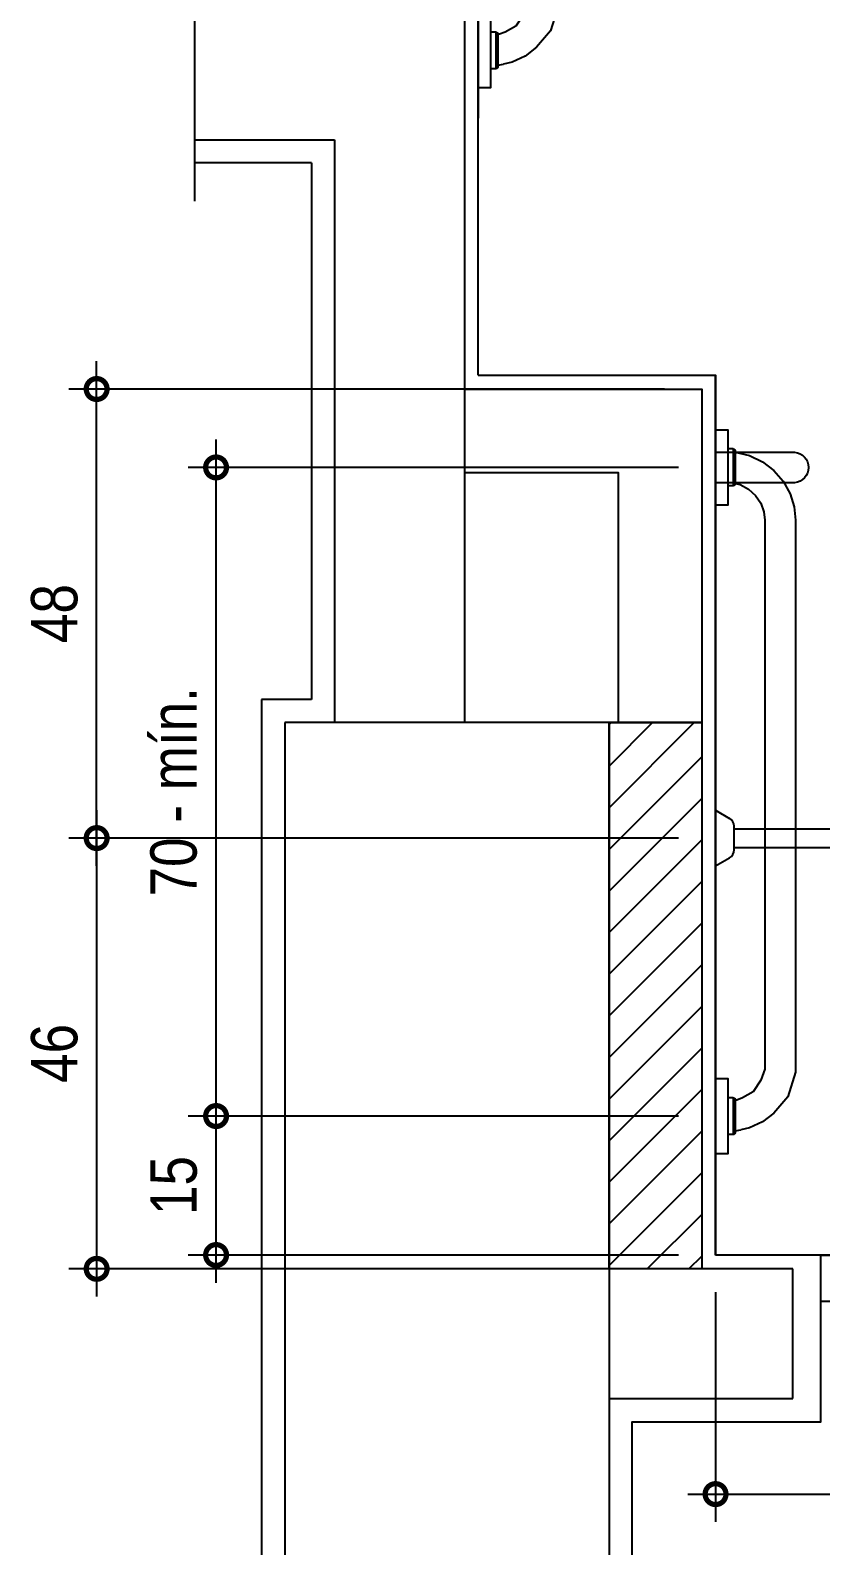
# Model space of a CAD drawing. Header units: metres. Extents: x 3 to 168, y -142 to 28.
# Drawn here: x 109.262 to 110.115, y -57.515 to -55.88 of the extents above; entities that cross this region are included whole.
import ezdxf

# ---------------------------------------------------------------- set-up
doc = ezdxf.new("R2010")
doc.units = ezdxf.units.M
for name, color, linetype in [('ARQ-ALV ACAB', 4, 'Continuous'), ('ARQ-ALV OSSO', 5, 'Continuous'), ('ARQ-AUX', 7, 'Continuous'), ('ARQ-CAX @ 1', 1, 'Continuous'), ('ARQ-DIM', 2, 'Continuous'), ('ARQ-ENCH', 1, 'Continuous'), ('ARQ-HID', 2, 'Continuous'), ('ARQ-SIM', 1, 'Continuous')]:
    doc.layers.add(name, color=color, linetype=linetype)
doc.styles.add('Adesa', font='ARIALN.TTF')
doc.dimstyles.new('ADESA 1-0025', dxfattribs={"dimtxt": 0.05, "dimasz": 0.045, "dimexe": 0.03, "dimexo": 0.04, "dimgap": 0.02, "dimtad": 1, "dimtoh": 1, "dimdec": 0, "dimlfac": 100, "dimzin": 4, "dimtxsty": 'Adesa', "dimblk": 'DOTSMALL', "dimcen": 1, "dimdle": 0.03, "dimclrd": 1, "dimclre": 1, "dimclrt": 256, "dimazin": 1, "dimtm": 1e-09, "dimtfac": 1, "dimtdec": 0, "dimtix": 1, "dimtmove": 2, "dimatfit": 0, "dimldrblk": 'DOTSMALL', "dimfxl": 0.8, "dimtvp": 2, "dimtolj": 1, "dimtzin": 0, "dimarcsym": 0})

# ---------------------------------------------------------------- blocks, each defined once
blk = doc.blocks.new('*U22')
at = {"color": 0, "linetype": 'ByBlock', "ltscale": 0.5}
for points in [[(0.02, -0.045), (0.02, -0.045), (0.02, -0.045), (0.02, -0.045), (0.02, -0.045), (0.02, -0.045), (0.02, -0.045), (0.02, -0.045), (0.02, -0.045), (0.03, -0.045), (0.03, -0.05), (0, -0.05), (0, 0), (0.03, 0), (0.03, -0.005), (0.02, -0.005), (0.02, -0.045)], [(0.58, -0.045), (0.58, -0.045), (0.58, -0.045), (0.58, -0.045), (0.58, -0.045), (0.58, -0.045), (0.58, -0.045), (0.58, -0.045), (0.58, -0.045), (0.57, -0.045), (0.57, -0.05), (0.6, -0.05), (0.6, 0), (0.57, 0), (0.57, -0.005), (0.58, -0.005), (0.58, -0.045)], [(0.025, -0.01), (0.06, -0.01), (0.06, -0.04), (0.025, -0.04)], [(0.575, -0.01), (0.54, -0.01), (0.54, -0.04), (0.575, -0.04)]]:
    blk.add_lwpolyline(points, close=True, dxfattribs=at)
at = {"color": 8, "linetype": 'ByBlock', "ltscale": 0.5}
for points in [[(0.57, 0), (0.03, 0)], [(0.57, -0.05), (0.03, -0.05)]]:
    blk.add_lwpolyline(points, dxfattribs=at)
at = {"color": 7, "linetype": 'ByBlock', "ltscale": 0.5}
blk.add_lwpolyline([(0.54, -0.01), (0.54, -0.04), (0.06, -0.04), (0.06, -0.01)], close=True, dxfattribs=at)
blk.add_lwpolyline([(0.06, -0.025), (0.54, -0.025)], dxfattribs=at)
blk = doc.blocks.new('VASO SANIT ACESSIVEL')
at = {"color": 1}
blk.add_lwpolyline([(-1.0401, 0), (-0.9588, 0), (-0.9588, -0.0132), (-1.0401, -0.0132)], close=True, dxfattribs=at)
for points in [[(-1.0195, -0.0191), (-1.0195, -0.0132)], [(-0.9797, -0.0191), (-0.9797, -0.0132)], [(-0.9797, -0.0191), (-1.0195, -0.0191)], [(-1.0192, -0.0201), (-1.0195, -0.0191)], [(-1.0185, -0.0208), (-1.0192, -0.0201)], [(-1.0175, -0.0211), (-1.0185, -0.0208)], [(-0.9817, -0.0211), (-1.0175, -0.0211)], [(-1.0154, -0.0211), (-1.0145, -0.0271)], [(-1.0121, -0.0368), (-1.0145, -0.0271)], [(-0.9822, -0.0228), (-0.9825, -0.0211)], [(-0.9799, -0.029), (-0.9822, -0.0228)], [(-0.9807, -0.0208), (-0.9817, -0.0211)], [(-0.98, -0.0201), (-0.9807, -0.0208)], [(-0.9797, -0.0191), (-0.98, -0.0201)], [(-0.9607, -0.0489), (-0.9733, -0.0405), (-0.9799, -0.029)], [(-1.0056, -0.0506), (-1.0121, -0.0368)], [(-0.9962, -0.0629), (-1.0056, -0.0506)], [(-0.2579, -0.0862), (-0.9522, -0.0862), (-0.9786, -0.0781), (-0.9962, -0.0629)]]:
    blk.add_lwpolyline(points, dxfattribs=at)
at = {"layer": 'ARQ-HID'}
blk.add_lwpolyline([(0, 0), (-1.0725, 0)], dxfattribs=at)
blk = doc.blocks.new('ARQ-SAN-DUCHA')
at = {"layer": 'ARQ-HID'}
for p, q in [((0, 0.03), (0.015, 0.0213)), ((0, -0.03), (0, 0.03)), ((0.02, -0.0127), (0.02, 0.0127)), ((0.02, 0.01), (0.16, 0.01)), ((0.02, -0.01), (0.16, -0.01)), ((0, -0.03), (0.015, -0.0213))]:
    blk.add_line(p, q, dxfattribs=at)
for centre, radius, start, end in [((0.2107, -0.0904), 0.1288, 76.8369, 128.7713), ((0.1837, 0), 0.0663, 328.1091, 31.8907), ((0.01, 0.0127), 0.01, 359.9999, 59.9999), ((0.16, 0), 0.01, 269.9999, 89.9999), ((0.01, -0.0127), 0.01, 299.9999, 359.9999), ((0.2107, 0.0904), 0.1288, 231.2284, 283.1628)]:
    blk.add_arc(centre, radius, start, end, dxfattribs=at)
blk = doc.blocks.new('CHUVEIRO ACESSIVEL')
for p, q in [((-0.9, 0.3), (-0.9, 1.25)), ((0, 0.3), (-0.9, 0.3))]:
    blk.add_line(p, q)
at = {"color": 1}
for points in [[(-0.9, 1.1094), (-0.9, 1.1906), (-0.8868, 1.1906), (-0.8868, 1.1094)], [(-0.9, 0.4094), (-0.9, 0.4906), (-0.8868, 0.4906), (-0.8868, 0.4094)]]:
    blk.add_lwpolyline(points, close=True, dxfattribs=at)
for points in [[(-0.8809, 1.17), (-0.8868, 1.17)], [(-0.8809, 1.17), (-0.8809, 1.1302)], [(-0.8809, 1.17), (-0.8799, 1.1698)], [(-0.8799, 1.1698), (-0.8792, 1.169)], [(-0.8792, 1.169), (-0.8789, 1.168)], [(-0.8789, 1.168), (-0.8789, 1.1323)], [(-0.8789, 1.1665), (-0.8632, 1.1627)], [(-0.8632, 1.1627), (-0.8494, 1.1562)], [(-0.8494, 1.1562), (-0.8371, 1.1468)], [(-0.8371, 1.1468), (-0.8269, 1.135)], [(-0.8809, 1.1302), (-0.8868, 1.1302)], [(-0.8799, 1.1305), (-0.8809, 1.1302)], [(-0.8792, 1.1312), (-0.8799, 1.1305)], [(-0.8789, 1.1323), (-0.8792, 1.1312)], [(-0.8789, 1.1327), (-0.8736, 1.1315)], [(-0.8736, 1.1315), (-0.8645, 1.1267)], [(-0.8269, 1.135), (-0.8196, 1.1216)], [(-0.8645, 1.1267), (-0.8568, 1.1197)], [(-0.8568, 1.1197), (-0.8511, 1.1113)], [(-0.8196, 1.1216), (-0.8152, 1.1075)], [(-0.8511, 1.1113), (-0.8479, 1.1022)], [(-0.8479, 1.1022), (-0.8468, 1.093)], [(-0.8152, 1.1075), (-0.8138, 1.093)], [(-0.8468, 1.093), (-0.8468, 0.5007), (-0.8511, 0.4887)], [(-0.8138, 1.093), (-0.8138, 0.4972), (-0.8219, 0.4708), (-0.8371, 0.4532)], [(-0.8511, 0.4887), (-0.8595, 0.4762), (-0.871, 0.4696)], [(-0.8809, 0.4698), (-0.8868, 0.4698)], [(-0.8809, 0.4698), (-0.8809, 0.43)], [(-0.8809, 0.4698), (-0.8799, 0.4695)], [(-0.8799, 0.4695), (-0.8792, 0.4688)], [(-0.8792, 0.4688), (-0.8789, 0.4677)], [(-0.8789, 0.4677), (-0.8789, 0.432)], [(-0.8772, 0.4672), (-0.8789, 0.4669)], [(-0.871, 0.4696), (-0.8772, 0.4672)], [(-0.8494, 0.4438), (-0.8632, 0.4373)], [(-0.8371, 0.4532), (-0.8494, 0.4438)], [(-0.8809, 0.43), (-0.8868, 0.43)], [(-0.8799, 0.4302), (-0.8809, 0.43)], [(-0.8792, 0.431), (-0.8799, 0.4302)], [(-0.8789, 0.432), (-0.8792, 0.431)], [(-0.8789, 0.4341), (-0.8729, 0.435)], [(-0.8632, 0.4373), (-0.8729, 0.435)]]:
    blk.add_lwpolyline(points, dxfattribs=at)
at = {"layer": 'ARQ-SIM'}
blk.add_lwpolyline([(-0.9, 1.1665), (-0.8148, 1.1665, -0.913215), (-0.8148, 1.1335), (-0.9, 1.1335)], format="xyb", dxfattribs=at)
at = {"layer": 'ARQ-HID', "extrusion": (0, 0, -1), "xscale": -1, "zscale": -1}
blk.add_blockref('ARQ-SAN-DUCHA', (0.9, 0.75), dxfattribs=at)
blk = doc.blocks.new('_DotSmall')
at = {"color": 0, "linetype": 'ByBlock', "const_width": 0.5}
blk.add_lwpolyline([(-0.0625, 0, 1), (0.0625, 0, 1)], format="xyb", close=True, dxfattribs=at)
blk = doc.blocks.new('*D435')
at = {"layer": 'ARQ-DIM', "color": 1, "lineweight": -2, "transparency": 16777216}
for p, q in [((109.3338, -56.7815), (109.3338, -56.2369)), ((109.9469, -56.2669), (109.3038, -56.2669)), ((109.9619, -56.7515), (109.3038, -56.7515))]:
    blk.add_line(p, q, dxfattribs=at)
at = {"layer": 'Defpoints', "color": 0, "transparency": 16777216}
for p in [(109.3338, -56.2669), (109.9869, -56.2669, 0), (110.0019, -56.7515)]:
    blk.add_point(p, dxfattribs=at)
at = {"layer": 'ARQ-DIM', "color": 1, "lineweight": -2, "transparency": 16777216, "xscale": 0.045, "yscale": 0.045, "zscale": 0.045}
for p, rotation in [((109.3338, -56.2669), 90), ((109.3338, -56.7515), 270)]:
    blk.add_blockref('_DotSmall', p, dxfattribs=dict(at, rotation=rotation))
at = {"layer": 'ARQ-DIM', "transparency": 16777216, "insert": (109.2883, -56.5092), "char_height": 0.05, "attachment_point": 5, "rotation": 90, "style": 'Adesa'}
blk.add_mtext('\\A1;48', dxfattribs=at)
blk = doc.blocks.new('*D436')
at = {"layer": 'ARQ-DIM', "color": 1, "lineweight": -2, "transparency": 16777216}
for p, q in [((109.3338, -56.7215), (109.3338, -57.2464)), ((109.9619, -56.7515), (109.3038, -56.7515)), ((109.9158, -57.2164), (109.3038, -57.2164))]:
    blk.add_line(p, q, dxfattribs=at)
at = {"layer": 'Defpoints', "color": 0, "transparency": 16777216}
for p in [(110.0019, -56.7515), (109.3338, -57.2164), (109.9558, -57.2164)]:
    blk.add_point(p, dxfattribs=at)
at = {"layer": 'ARQ-DIM', "color": 1, "lineweight": -2, "transparency": 16777216, "xscale": 0.045, "yscale": 0.045, "zscale": 0.045}
for p, rotation in [((109.3338, -56.7515), 90), ((109.3338, -57.2164), 270)]:
    blk.add_blockref('_DotSmall', p, dxfattribs=dict(at, rotation=rotation))
at = {"layer": 'ARQ-DIM', "transparency": 16777216, "insert": (109.2883, -56.9839), "char_height": 0.05, "attachment_point": 5, "rotation": 90, "style": 'Adesa'}
blk.add_mtext('\\A1;46', dxfattribs=at)
blk = doc.blocks.new('*D437')
at = {"layer": 'ARQ-DIM', "color": 1, "lineweight": -2, "transparency": 16777216}
for p, q in [((109.4627, -57.0815), (109.4627, -56.3215)), ((109.9619, -56.3515), (109.4327, -56.3515)), ((109.9619, -57.0515), (109.4327, -57.0515))]:
    blk.add_line(p, q, dxfattribs=at)
at = {"layer": 'Defpoints', "color": 0, "transparency": 16777216}
for p in [(109.4627, -56.3515), (110.0019, -56.3515, -0.0001), (110.0019, -57.0515, -0.0001)]:
    blk.add_point(p, dxfattribs=at)
at = {"layer": 'ARQ-DIM', "color": 1, "lineweight": -2, "transparency": 16777216, "xscale": 0.045, "yscale": 0.045, "zscale": 0.045}
for p, rotation in [((109.4627, -56.3515), 90), ((109.4627, -57.0515), 270)]:
    blk.add_blockref('_DotSmall', p, dxfattribs=dict(at, rotation=rotation))
at = {"layer": 'ARQ-DIM', "transparency": 16777216, "insert": (109.4171, -56.7015), "char_height": 0.05, "attachment_point": 5, "rotation": 90, "style": 'Adesa'}
blk.add_mtext('\\A1;70 - mín.', dxfattribs=at)
blk = doc.blocks.new('*D438')
at = {"layer": 'ARQ-DIM', "color": 1, "lineweight": -2, "transparency": 16777216}
for p, q in [((109.4627, -57.2315), (109.4627, -57.0215)), ((109.6758, -57.0515), (109.4327, -57.0515)), ((109.9619, -57.2015), (109.4327, -57.2015))]:
    blk.add_line(p, q, dxfattribs=at)
at = {"layer": 'Defpoints', "color": 0, "transparency": 16777216}
for p in [(109.4627, -57.0515), (109.7158, -57.0515), (110.0019, -57.2015, -0.0001)]:
    blk.add_point(p, dxfattribs=at)
at = {"layer": 'ARQ-DIM', "color": 1, "lineweight": -2, "transparency": 16777216, "xscale": 0.045, "yscale": 0.045, "zscale": 0.045}
for p, rotation in [((109.4627, -57.0515), 90), ((109.4627, -57.2015), 270)]:
    blk.add_blockref('_DotSmall', p, dxfattribs=dict(at, rotation=rotation))
at = {"layer": 'ARQ-DIM', "transparency": 16777216, "insert": (109.4172, -57.1265), "char_height": 0.05, "attachment_point": 5, "rotation": 90, "style": 'Adesa'}
blk.add_mtext('\\A1;15', dxfattribs=at)
blk = doc.blocks.new('*D451')
at = {"layer": 'ARQ-DIM', "color": 1, "lineweight": -2, "transparency": 16777216}
for p, q in [((110.8519, -57.1578), (110.8519, -57.4895)), ((110.0019, -57.2415), (110.0019, -57.4895)), ((109.9719, -57.4595), (110.8819, -57.4595))]:
    blk.add_line(p, q, dxfattribs=at)
at = {"layer": 'Defpoints', "color": 0, "transparency": 16777216}
for p in [(110.8519, -57.1178), (110.0019, -57.2015), (110.8519, -57.4595)]:
    blk.add_point(p, dxfattribs=at)
at = {"layer": 'ARQ-DIM', "color": 1, "lineweight": -2, "transparency": 16777216, "xscale": 0.045, "yscale": 0.045, "zscale": 0.045, "rotation": 180}
blk.add_blockref('_DotSmall', (110.0019, -57.4595), dxfattribs=at)
at = {"layer": 'ARQ-DIM', "color": 1, "lineweight": -2, "transparency": 16777216, "xscale": 0.045, "yscale": 0.045, "zscale": 0.045}
blk.add_blockref('_DotSmall', (110.8519, -57.4595), dxfattribs=at)
at = {"layer": 'ARQ-DIM', "transparency": 16777216, "insert": (110.4269, -57.414), "char_height": 0.05, "attachment_point": 5, "style": 'Adesa'}
blk.add_mtext('\\A1;85', dxfattribs=at)
blk = doc.blocks.new('AREAS MOLHADAS')
at = {"layer": 'ARQ-ENCH'}
h = blk.add_hatch(dxfattribs=at)
h.set_pattern_fill('ANSI31', color=256, scale=0.01)
h.set_pattern_definition([(45, (142.107282, -57.725422), (-0.02245064, 0.02245064), [])])
h.paths.add_polyline_path([(109.9869, -57.2164), (109.8869, -57.2164), (109.8869, -56.6269), (109.9869, -56.6269)])
at = {"layer": 'ARQ-ALV ACAB', "elevation": 0}
for points in [[(109.7457, -56.2519), (109.7457, -54.9019), (111.5857, -54.9019), (111.5857, -54.9419), (111.7457, -54.9419), (111.7457, -54.8919), (111.8322, -54.8919)], [(109.5657, -56.0228), (109.4398, -56.0228)], [(109.5657, -56.0228), (109.5657, -56.6019)], [(109.7457, -56.2519), (110.0019, -56.2519), (110.0019, -57.2015)], [(109.5119, -56.6019), (109.5119, -57.4621), (109.5119, -57.4621), (109.5119, -57.6513), (109.9119, -57.6511), (109.9119, -57.3814), (110.1154, -57.3814), (110.1154, -57.2015), (110.0019, -57.2015)], [(109.5657, -56.6019), (109.5119, -56.6019)]]:
    blk.add_lwpolyline(points, dxfattribs=at)
at = {"layer": 'ARQ-ALV OSSO'}
for p, q in [((109.8869, -56.6269), (109.8869, -57.6261)), ((110.0013, -57.2164), (109.8869, -57.2164)), ((110.0854, -57.2164), (110.0013, -57.2164)), ((110.0854, -57.3564), (110.0854, -57.2164)), ((109.8869, -57.3564), (110.0854, -57.3564))]:
    blk.add_line(p, q, dxfattribs=at)
at = {"layer": 'ARQ-ALV OSSO', "elevation": 0}
for points in [[(109.7307, -55.7125), (109.7307, -56.6269)], [(109.4398, -55.9978), (109.5907, -55.9978)], [(109.5907, -55.9978), (109.5907, -56.6269)], [(109.7307, -56.2669), (109.9869, -56.2669), (109.9869, -56.6269), (109.5369, -56.6269)], [(109.7307, -56.3569), (109.8969, -56.3569), (109.8969, -56.6269)], [(109.5369, -56.6269), (109.5369, -57.4863), (109.5369, -57.4863), (109.5369, -57.6263), (109.8869, -57.6261)]]:
    blk.add_lwpolyline(points, dxfattribs=at)
at = {"layer": 'ARQ-AUX'}
blk.add_lwpolyline([(109.4398, -56.0643), (109.4398, -55.8112)], dxfattribs=at)
at = {"layer": 'ARQ-ENCH'}
blk.add_lwpolyline([(109.9869, -57.2164), (109.8869, -57.2164), (109.8869, -56.6269), (109.9869, -56.6269)], close=True, dxfattribs=at)
at = {"layer": 'ARQ-CAX @ 1', "xscale": -1}
blk.add_blockref('*U22', (110.7154, -57.2015), dxfattribs=at)
at = {"layer": 'ARQ-HID', "rotation": 90.00000000000001}
blk.add_blockref('VASO SANIT ACESSIVEL', (109.7457, -54.9019, 0.0001), dxfattribs=at)
at = {"layer": 'ARQ-HID'}
blk.add_blockref('CHUVEIRO ACESSIVEL', (110.9019, -57.5015), dxfattribs=at)
at = {"layer": 'ARQ-DIM'}
for base, p1, p2, angle, picture, middle in [((109.3338, -56.2669), (110.0019, -56.7515), (109.9869, -56.2669, 0), 90, '*D435', (109.2883, -56.5092)), ((109.3338, -57.2164), (110.0019, -56.7515), (109.9558, -57.2164), 90, '*D436', (109.2883, -56.9839)), ((109.4627, -57.0515, 0.0001), (110.0019, -57.2015), (109.7158, -57.0515, 0.0001), 270, '*D438', (109.4172, -57.1265, 0.0001))]:
    dim = blk.add_linear_dim(base=base, p1=p1, p2=p2, angle=angle, dimstyle='ADESA 1-0025', dxfattribs=at)
    dim.commit()
    dim.dimension.update_dxf_attribs({"geometry": picture, "text_midpoint": middle})
dim = blk.add_linear_dim(base=(109.4627, -56.3515, 0.0001), p1=(110.0019, -57.0515), p2=(110.0019, -56.3515), angle=270, text='<> - mín.', dimstyle='ADESA 1-0025', dxfattribs=at)
dim.commit()
dim.dimension.update_dxf_attribs({"geometry": '*D437', "text_midpoint": (109.4171, -56.7015, 0.0001)})
dim = blk.add_linear_dim(base=(110.8519, -57.4595), p1=(110.0019, -57.2015), p2=(110.8519, -57.1178), dimstyle='ADESA 1-0025', dxfattribs=at)
dim.commit()
dim.dimension.update_dxf_attribs({"geometry": '*D451', "text_midpoint": (110.4269, -57.414)})

msp = doc.modelspace()

# ---------------------------------------------------------------- block references
msp.add_blockref('AREAS MOLHADAS', (0, 0))

doc.saveas('drawing.dxf')
